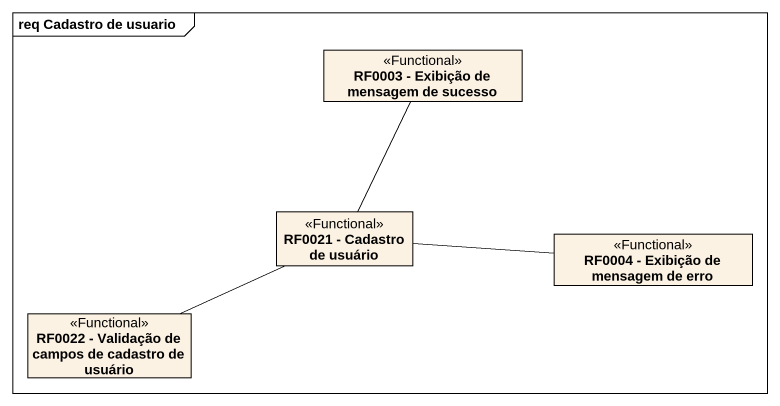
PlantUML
@startuml
mainframe req Cadastro de usuario
hide circle
hide empty members
class "RF0003 - Exibição de mensagem de sucesso" as RF0003_Exibição_de_mensagem <<Functional>>
class "RF0021 - Cadastro de usuário" as RF0021_Cadastro_de_usuário <<Functional>>
class "RF0004 - Exibição de mensagem de erro" as RF0004_Exibição_de_mensagem <<Functional>>
class "RF0022 - Validação de campos de cadastro de usuário" as RF0022_Validação_de_campos <<Functional>>
RF0003_Exibição_de_mensagem -- RF0021_Cadastro_de_usuário
RF0004_Exibição_de_mensagem -left- RF0021_Cadastro_de_usuário
RF0022_Validação_de_campos -right- RF0021_Cadastro_de_usuário
@enduml
